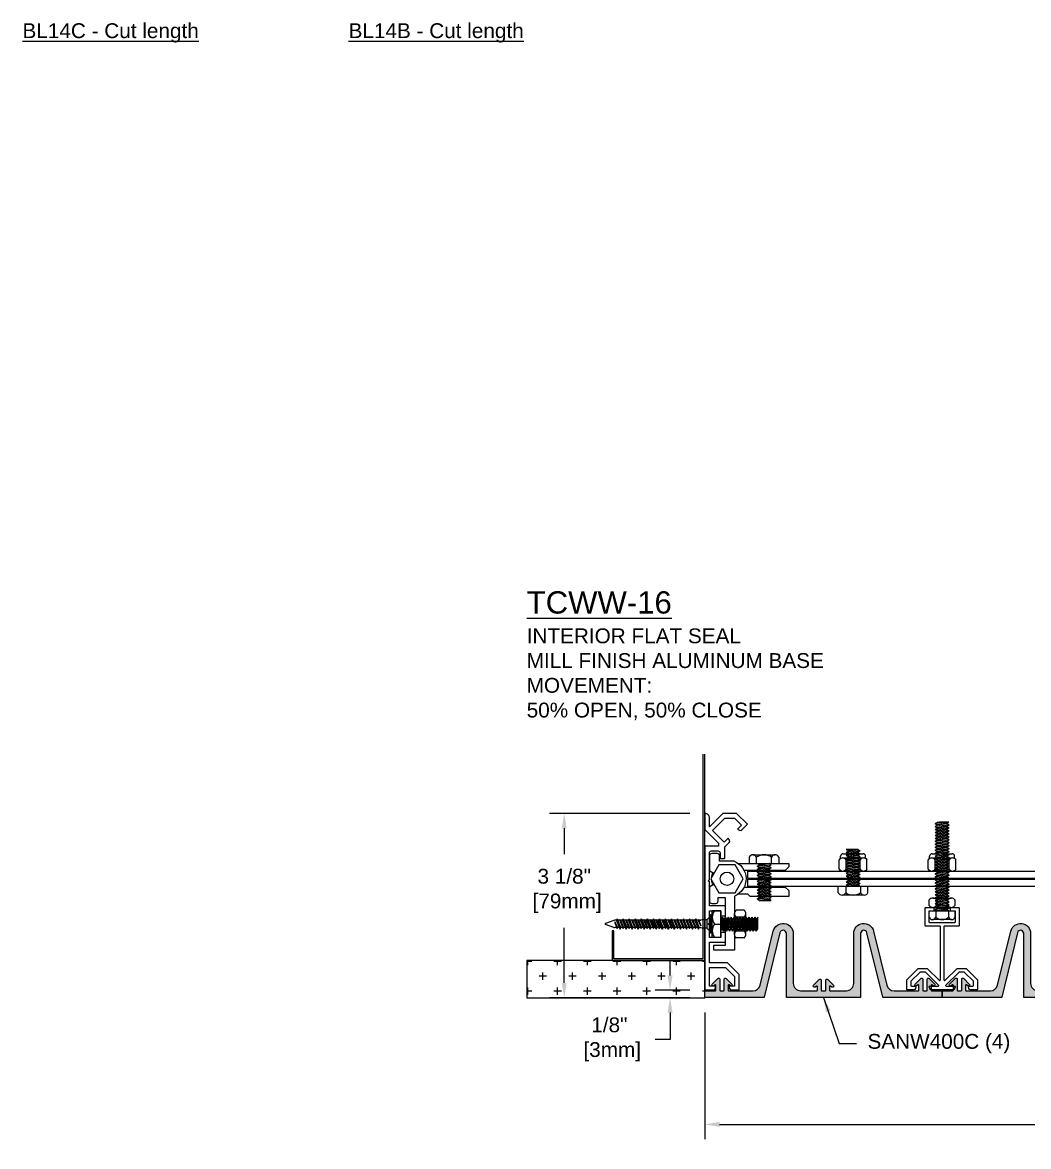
# Model space of a CAD drawing. Header units: inches. Extents: x 1.1 to 34.6, y -16.7 to 21.6.
# Drawn here: x 1.84 to 18.79, y -16.67 to 2.27 of the extents above; entities that cross this region are included whole.
import ezdxf

# ---------------------------------------------------------------- set-up
doc = ezdxf.new("R2010")
doc.units = ezdxf.units.IN
doc.header["$MEASUREMENT"] = 0
for name, color, linetype in [('Anchors', 4, 'Continuous'), ('Conditions', 1, 'Continuous'), ('Dimensions', 3, 'Continuous'), ('Fillers', 2, 'Continuous'), ('Metals', 7, 'Continuous'), ('Text', 2, 'Continuous')]:
    doc.layers.add(name, color=color, linetype=linetype)
doc.styles.add('Arial', font='arial.ttf')
doc.dimstyles.new('Arial', dxfattribs={"dimtxt": 0.25, "dimasz": 0.25, "dimexe": 0.25, "dimexo": 0.25, "dimgap": 0.25, "dimtad": 0, "dimtih": 1, "dimtoh": 1, "dimdec": 4, "dimzin": 0, "dimdsep": 46, "dimlunit": 4, "dimtxsty": 'Arial', "dimcen": 0.25, "dimadec": 0, "dimazin": 0, "dimtfac": 1, "dimtdec": 4, "dimtofl": 0, "dimtmove": 0, "dimatfit": 3, "dimfxl": 0, "dimfrac": 2, "dimtolj": 1, "dimtzin": 0, "dimarcsym": 0})

# ---------------------------------------------------------------- blocks, each defined once
blk = doc.blocks.new('*D0')
at = {"layer": 'Defpoints', "color": 0}
for p in [(13.334, -14.16), (29.334, -14.16), (29.334, -16.294)]:
    blk.add_point(p, dxfattribs=at)
at = {"layer": 'Dimensions', "color": 0, "lineweight": -2}
for p, q in [((13.334, -14.41), (13.334, -16.544)), ((29.334, -14.41), (29.334, -16.544)), ((13.584, -16.294), (20.331, -16.294)), ((29.084, -16.294), (22.337, -16.294))]:
    blk.add_line(p, q, dxfattribs=at)
at = {"layer": 'Dimensions', "color": 0}
for points in [[(13.584, -16.252), (13.584, -16.336), (13.334, -16.294)], [(29.084, -16.252), (29.084, -16.336), (29.334, -16.294)]]:
    blk.add_solid(points, dxfattribs=at)
at = {"layer": 'Dimensions', "color": 0, "insert": (21.334, -16.294), "char_height": 0.25, "attachment_point": 5, "style": 'Arial'}
blk.add_mtext('\\A1;1\'-4"\\P [406mm]', dxfattribs=at)
blk = doc.blocks.new('*D1')
at = {"layer": 'Defpoints', "color": 0}
for p in [(12.749, -14.035), (13.334, -14.035), (13.334, -14.16)]:
    blk.add_point(p, dxfattribs=at)
at = {"layer": 'Dimensions', "color": 0, "lineweight": -2}
for p, q in [((12.749, -13.785), (12.749, -13.535)), ((13.084, -14.035), (12.499, -14.035)), ((13.084, -14.16), (12.499, -14.16)), ((12.749, -14.41), (12.749, -14.863)), ((12.749, -14.863), (12.499, -14.863))]:
    blk.add_line(p, q, dxfattribs=at)
at = {"layer": 'Dimensions', "color": 0}
for points in [[(12.707, -13.785), (12.791, -13.785), (12.749, -14.035)], [(12.707, -14.41), (12.791, -14.41), (12.749, -14.16)]]:
    blk.add_solid(points, dxfattribs=at)
at = {"layer": 'Dimensions', "color": 0, "insert": (11.727, -14.863), "char_height": 0.25, "attachment_point": 5, "style": 'Arial'}
blk.add_mtext('\\A1;1/8"\\P [3mm]', dxfattribs=at)
blk = doc.blocks.new('*D2')
at = {"layer": 'Defpoints', "color": 0}
for p in [(10.967, -11.057), (13.335, -11.057), (13.334, -14.16)]:
    blk.add_point(p, dxfattribs=at)
at = {"layer": 'Dimensions', "color": 0, "lineweight": -2}
for p, q in [((13.085, -11.057), (10.717, -11.057)), ((10.967, -11.307), (10.967, -11.74)), ((10.967, -13.91), (10.967, -12.981)), ((13.084, -14.16), (10.717, -14.16))]:
    blk.add_line(p, q, dxfattribs=at)
at = {"layer": 'Dimensions', "color": 0}
for points in [[(10.925, -11.307), (11.008, -11.307), (10.967, -11.057)], [(10.925, -13.91), (11.008, -13.91), (10.967, -14.16)]]:
    blk.add_solid(points, dxfattribs=at)
at = {"layer": 'Dimensions', "color": 0, "insert": (10.967, -12.36), "char_height": 0.25, "attachment_point": 5, "style": 'Arial'}
blk.add_mtext('\\A1;3 1/8"\\P [79mm]', dxfattribs=at)
blk = doc.blocks.new('SANW400C')
blk.add_hatch(color=256).paths.add_polyline_path([(-0.375, 0.282, 0.414214), (-0.385, 0.292), (-1.615, 0.292, 0.414214), (-1.625, 0.282), (-1.625, -0.788, -0.887018), (-1.733, -0.801), (-1.998, 0.285, 0.345765), (-2.008, 0.292), (-2.99, 0.292, 0.414214), (-3, 0.282), (-3, 0.187, 0.414214), (-2.99, 0.177), (-2.822, 0.177, -0.414214), (-2.812, 0.167), (-2.812, 0.086, -0.611952), (-2.828, 0.077), (-2.85, 0.094, 0.923247), (-2.876, 0.063), (-2.781, -0.032, 0.668179), (-2.747, -0.018), (-2.747, 0.167, -0.414214), (-2.737, 0.177), (-2.682, 0.177, -0.414214), (-2.672, 0.167), (-2.672, -0.018, 0.668179), (-2.638, -0.032), (-2.543, 0.063, 0.923247), (-2.569, 0.094), (-2.591, 0.077, -0.611952), (-2.607, 0.086), (-2.607, 0.167, -0.414214), (-2.597, 0.177), (-2.189, 0.177, -0.345765), (-2.067, 0.082), (-1.845, -0.828, 0.887018), (-1.51, -0.788), (-1.51, 0.052, -0.414214), (-1.385, 0.177), (-1.113, 0.177, -0.414214), (-1.103, 0.167), (-1.103, 0.106, -0.611952), (-1.118, 0.097), (-1.141, 0.114, 0.923247), (-1.167, 0.083), (-1.072, -0.012, 0.668179), (-1.038, 0.002), (-1.038, 0.167, -0.414214), (-1.028, 0.177), (-0.972, 0.177, -0.414214), (-0.963, 0.167), (-0.963, 0.002, 0.668179), (-0.928, -0.012), (-0.833, 0.083, 0.923247), (-0.859, 0.114), (-0.882, 0.097, -0.611952), (-0.897, 0.106), (-0.897, 0.167, -0.414214), (-0.887, 0.177), (-0.615, 0.177, -0.414214), (-0.49, 0.052), (-0.49, -0.788, 0.887018), (-0.155, -0.828), (0.067, 0.082, -0.345765), (0.189, 0.177), (0.597, 0.177, -0.414214), (0.607, 0.167), (0.607, 0.086, -0.611952), (0.591, 0.077), (0.569, 0.094, 0.923247), (0.543, 0.063), (0.638, -0.032, 0.668179), (0.672, -0.018), (0.672, 0.167, -0.414214), (0.682, 0.177), (0.737, 0.177, -0.414214), (0.747, 0.167), (0.747, -0.018, 0.668179), (0.781, -0.032), (0.876, 0.063, 0.923247), (0.85, 0.094), (0.828, 0.077, -0.611952), (0.812, 0.086), (0.812, 0.167, -0.414214), (0.822, 0.177), (0.99, 0.177, 0.414214), (1, 0.187), (1, 0.282, 0.414214), (0.99, 0.292), (0.008, 0.292, 0.345765), (-0.002, 0.285), (-0.267, -0.801, -0.887018), (-0.375, -0.788)])
at = {"linetype": 'Continuous', "flags": 128}
blk.add_lwpolyline([(-2.672, -0.018, 0.668179), (-2.638, -0.032), (-2.543, 0.063, 0.923247), (-2.569, 0.094), (-2.591, 0.077, -0.611952), (-2.607, 0.086), (-2.607, 0.167, -0.414214), (-2.597, 0.177), (-2.189, 0.177, -0.345765), (-2.067, 0.082), (-1.845, -0.828, 0.887018), (-1.51, -0.788), (-1.51, 0.052, -0.414214), (-1.385, 0.177), (-1.113, 0.177, -0.414214), (-1.103, 0.167), (-1.103, 0.106, -0.611952), (-1.118, 0.097), (-1.141, 0.114, 0.923247), (-1.167, 0.083), (-1.072, -0.012, 0.668179), (-1.038, 0.002), (-1.038, 0.167, -0.414214), (-1.028, 0.177), (-0.972, 0.177, -0.414214), (-0.963, 0.167), (-0.963, 0.002, 0.668179), (-0.928, -0.012), (-0.833, 0.083, 0.923247), (-0.859, 0.114), (-0.882, 0.097, -0.611952), (-0.897, 0.106), (-0.897, 0.167, -0.414214), (-0.887, 0.177), (-0.615, 0.177, -0.414214), (-0.49, 0.052), (-0.49, -0.788, 0.887018), (-0.155, -0.828), (0.067, 0.082, -0.345765), (0.189, 0.177), (0.597, 0.177, -0.414214), (0.607, 0.167), (0.607, 0.086, -0.611952), (0.591, 0.077), (0.569, 0.094, 0.923247), (0.543, 0.063), (0.638, -0.032, 0.668179), (0.672, -0.018), (0.672, 0.167, -0.414214), (0.682, 0.177), (0.737, 0.177, -0.414214), (0.747, 0.167), (0.747, -0.018, 0.668179), (0.781, -0.032), (0.876, 0.063, 0.923247), (0.85, 0.094), (0.828, 0.077, -0.611952), (0.812, 0.086), (0.812, 0.167, -0.414214), (0.822, 0.177), (0.99, 0.177, 0.414214), (1, 0.187), (1, 0.282, 0.414214), (0.99, 0.292), (0.008, 0.292, 0.345765), (-0.002, 0.285), (-0.267, -0.801, -0.887018), (-0.375, -0.788), (-0.375, 0.282, 0.414214), (-0.385, 0.292), (-1.615, 0.292, 0.414214), (-1.625, 0.282), (-1.625, -0.788, -0.887018), (-1.733, -0.801), (-1.998, 0.285, 0.345765), (-2.008, 0.292), (-2.99, 0.292, 0.414214), (-3, 0.282), (-3, 0.187, 0.414214), (-2.99, 0.177), (-2.822, 0.177, -0.414214), (-2.812, 0.167), (-2.812, 0.086, -0.611952), (-2.828, 0.077), (-2.85, 0.094, 0.923247), (-2.876, 0.063), (-2.781, -0.032, 0.668179), (-2.747, -0.018), (-2.747, 0.167, -0.414214), (-2.737, 0.177), (-2.682, 0.177, -0.414214), (-2.672, 0.167)], format="xyb", close=True, dxfattribs=at)
blk = doc.blocks.new('ral8')
blk.add_lwpolyline([(0.635, 1.075, 0.414214), (0.625, 1.065), (0.625, 0.169, 0.664105), (0.642, 0.162), (0.846, 0.361, -0.195981), (0.853, 0.364), (0.993, 0.364, -0.198237), (1, 0.361), (1.187, 0.175, -0.199587), (1.19, 0.168), (1.19, 0.01, -0.414214), (1.18, 0), (1.074, 0, -0.339454), (1.045, 0.023), (1.036, 0.053, -0.493145), (1.046, 0.066), (1.114, 0.066, 0.414214), (1.124, 0.076), (1.124, 0.14, 0.199587), (1.121, 0.147), (0.973, 0.295, 0.198237), (0.966, 0.298), (0.88, 0.298, 0.195981), (0.873, 0.295), (0.656, 0.083, 0.672268), (0.663, 0.066), (0.802, 0.066, -0.493145), (0.812, 0.053), (0.803, 0.023, -0.339454), (0.774, 0), (0.416, 0, -0.339454), (0.387, 0.023), (0.378, 0.053, -0.493145), (0.388, 0.066), (0.527, 0.066, 0.672268), (0.534, 0.083), (0.317, 0.295, 0.195981), (0.31, 0.298), (0.224, 0.298, 0.198237), (0.217, 0.295), (0.069, 0.147, 0.199587), (0.066, 0.14), (0.066, 0.076, 0.414214), (0.076, 0.066), (0.144, 0.066, -0.493145), (0.154, 0.053), (0.145, 0.023, -0.339454), (0.116, 0), (0.01, 0, -0.414214), (0, 0.01), (0, 0.168, -0.199587), (0.003, 0.175), (0.19, 0.361, -0.198237), (0.197, 0.364), (0.337, 0.364, -0.195981), (0.344, 0.361), (0.548, 0.162, 0.664105), (0.565, 0.169), (0.565, 1.065, 0.414214), (0.555, 1.075), (0.318, 1.075, -0.414214), (0.308, 1.085), (0.308, 1.379, -0.414214), (0.318, 1.389), (0.445, 1.389, -0.414214), (0.455, 1.379), (0.455, 1.339, -0.414214), (0.445, 1.329), (0.38, 1.329, 0.414214), (0.37, 1.319), (0.37, 1.149, 0.414214), (0.38, 1.139), (0.81, 1.139, 0.414214), (0.82, 1.149), (0.82, 1.319, 0.414214), (0.81, 1.329), (0.745, 1.329, -0.414214), (0.735, 1.339), (0.735, 1.379, -0.414214), (0.745, 1.389), (0.872, 1.389, -0.414214), (0.882, 1.379), (0.882, 1.085, -0.414214), (0.872, 1.075)], format="xyb", close=True)
blk = doc.blocks.new('H14112')
for p, q in [((-0.217, 0.104), (-0.217, 0)), ((-0.155, 0.144), (0.155, 0.144)), ((-0.119, 0), (-0.085, -0.02)), ((-0.109, 0), (-0.109, 0.104)), ((-0.085, -0.02), (0.048, 0)), ((0.094, 0), (0.085, -0.005)), ((0.109, 0), (0.109, 0.104)), ((0.217, 0.104), (0.217, 0)), ((-0.217, 0), (0.217, 0)), ((-0.119, -0.05), (0.119, -0.025)), ((-0.119, -0.05), (-0.085, -0.03)), ((-0.119, -0.05), (-0.085, -0.07)), ((-0.119, -0.1), (0.119, -0.075)), ((-0.119, -0.1), (-0.085, -0.08)), ((-0.119, -0.1), (-0.085, -0.12)), ((-0.119, -0.15), (0.119, -0.125)), ((-0.119, -0.15), (-0.085, -0.13)), ((-0.119, -0.15), (-0.085, -0.17)), ((-0.119, -0.2), (0.119, -0.175)), ((-0.119, -0.2), (-0.085, -0.18)), ((-0.085, -0.03), (0.085, -0.005)), ((-0.085, -0.02), (-0.085, -0.03)), ((-0.085, -0.07), (0.085, -0.045)), ((-0.085, -0.08), (0.085, -0.055)), ((-0.085, -0.07), (-0.085, -0.08)), ((-0.085, -0.12), (0.085, -0.095)), ((-0.085, -0.13), (0.085, -0.105)), ((-0.085, -0.12), (-0.085, -0.13)), ((-0.085, -0.17), (0.085, -0.145)), ((-0.085, -0.18), (0.085, -0.155)), ((-0.085, -0.17), (-0.085, -0.18)), ((0.119, -0.025), (0.085, -0.005)), ((0.119, -0.025), (0.085, -0.045)), ((0.085, -0.045), (0.085, -0.055)), ((0.119, -0.075), (0.085, -0.055)), ((0.119, -0.075), (0.085, -0.095)), ((0.085, -0.095), (0.085, -0.105)), ((0.119, -0.125), (0.085, -0.105)), ((0.119, -0.125), (0.085, -0.145)), ((0.085, -0.145), (0.085, -0.155)), ((0.119, -0.175), (0.085, -0.155)), ((0.119, -0.175), (0.085, -0.195)), ((-0.119, -0.2), (-0.085, -0.22)), ((-0.119, -0.25), (0.119, -0.225)), ((-0.119, -0.25), (-0.085, -0.23)), ((-0.119, -0.25), (-0.085, -0.27)), ((-0.119, -0.3), (0.119, -0.275)), ((-0.119, -0.3), (-0.085, -0.28)), ((-0.119, -0.3), (-0.085, -0.32)), ((-0.119, -0.35), (0.119, -0.325)), ((-0.119, -0.35), (-0.085, -0.33)), ((-0.119, -0.35), (-0.085, -0.37)), ((-0.119, -0.4), (0.119, -0.375)), ((-0.085, -0.22), (0.085, -0.195)), ((-0.085, -0.23), (0.085, -0.205)), ((-0.085, -0.22), (-0.085, -0.23)), ((-0.085, -0.27), (0.085, -0.245)), ((-0.085, -0.28), (0.085, -0.255)), ((-0.085, -0.27), (-0.085, -0.28)), ((-0.085, -0.32), (0.085, -0.295)), ((-0.085, -0.33), (0.085, -0.305)), ((-0.085, -0.32), (-0.085, -0.33)), ((-0.085, -0.37), (0.085, -0.345)), ((-0.085, -0.38), (0.085, -0.355)), ((-0.085, -0.37), (-0.085, -0.38)), ((0.085, -0.195), (0.085, -0.205)), ((0.119, -0.225), (0.085, -0.205)), ((0.119, -0.225), (0.085, -0.245)), ((0.085, -0.245), (0.085, -0.255)), ((0.119, -0.275), (0.085, -0.255)), ((0.119, -0.275), (0.085, -0.295)), ((0.085, -0.295), (0.085, -0.305)), ((0.119, -0.325), (0.085, -0.305)), ((0.119, -0.325), (0.085, -0.345)), ((0.085, -0.345), (0.085, -0.355)), ((0.119, -0.375), (0.085, -0.355)), ((0.119, -0.375), (0.085, -0.395)), ((-0.119, -0.4), (-0.085, -0.38)), ((-0.119, -0.4), (-0.085, -0.42)), ((-0.119, -0.45), (0.119, -0.425)), ((-0.119, -0.45), (-0.085, -0.43)), ((-0.119, -0.45), (-0.085, -0.47)), ((-0.119, -0.5), (0.119, -0.475)), ((-0.119, -0.5), (-0.085, -0.48)), ((-0.119, -0.5), (-0.085, -0.52)), ((-0.119, -0.55), (0.119, -0.525)), ((-0.119, -0.55), (-0.085, -0.53)), ((-0.119, -0.55), (-0.085, -0.57)), ((-0.085, -0.42), (0.085, -0.395)), ((-0.085, -0.43), (0.085, -0.405)), ((-0.085, -0.42), (-0.085, -0.43)), ((-0.085, -0.47), (0.085, -0.445)), ((-0.085, -0.48), (0.085, -0.455)), ((-0.085, -0.47), (-0.085, -0.48)), ((-0.085, -0.52), (0.085, -0.495)), ((-0.085, -0.53), (0.085, -0.505)), ((-0.085, -0.52), (-0.085, -0.53)), ((-0.085, -0.57), (0.085, -0.545)), ((-0.085, -0.58), (0.085, -0.555)), ((0.085, -0.395), (0.085, -0.405)), ((0.119, -0.425), (0.085, -0.405)), ((0.119, -0.425), (0.085, -0.445)), ((0.085, -0.445), (0.085, -0.455)), ((0.119, -0.475), (0.085, -0.455)), ((0.119, -0.475), (0.085, -0.495)), ((0.085, -0.495), (0.085, -0.505)), ((0.119, -0.525), (0.085, -0.505)), ((0.119, -0.525), (0.085, -0.545)), ((0.085, -0.545), (0.085, -0.555)), ((0.119, -0.575), (0.085, -0.555)), ((-0.119, -0.6), (0.119, -0.575)), ((-0.119, -0.6), (-0.085, -0.58)), ((-0.119, -0.6), (-0.085, -0.62)), ((-0.119, -0.65), (0.119, -0.625)), ((-0.119, -0.65), (-0.085, -0.63)), ((-0.119, -0.65), (-0.085, -0.67)), ((-0.119, -0.7), (0.119, -0.675)), ((-0.119, -0.7), (-0.085, -0.68)), ((-0.119, -0.7), (-0.085, -0.72)), ((-0.119, -0.75), (0.119, -0.725)), ((-0.119, -0.75), (-0.085, -0.73)), ((-0.119, -0.75), (-0.085, -0.77)), ((-0.085, -0.57), (-0.085, -0.58)), ((-0.085, -0.62), (0.085, -0.595)), ((-0.085, -0.63), (0.085, -0.605)), ((-0.085, -0.62), (-0.085, -0.63)), ((-0.085, -0.67), (0.085, -0.645)), ((-0.085, -0.68), (0.085, -0.655)), ((-0.085, -0.67), (-0.085, -0.68)), ((-0.085, -0.72), (0.085, -0.695)), ((-0.085, -0.73), (0.085, -0.705)), ((-0.085, -0.72), (-0.085, -0.73)), ((-0.085, -0.77), (0.085, -0.745)), ((-0.085, -0.78), (0.085, -0.755)), ((0.119, -0.575), (0.085, -0.595)), ((0.085, -0.595), (0.085, -0.605)), ((0.119, -0.625), (0.085, -0.605)), ((0.119, -0.625), (0.085, -0.645)), ((0.085, -0.645), (0.085, -0.655)), ((0.119, -0.675), (0.085, -0.655)), ((0.119, -0.675), (0.085, -0.695)), ((0.085, -0.695), (0.085, -0.705)), ((0.119, -0.725), (0.085, -0.705)), ((0.119, -0.725), (0.085, -0.745)), ((0.085, -0.745), (0.085, -0.755)), ((0.119, -0.775), (0.085, -0.755)), ((-0.119, -0.8), (0.119, -0.775)), ((-0.119, -0.8), (-0.085, -0.78)), ((-0.119, -0.8), (-0.085, -0.82)), ((-0.119, -0.85), (0.119, -0.825)), ((-0.119, -0.85), (-0.085, -0.83)), ((-0.119, -0.85), (-0.085, -0.87)), ((-0.119, -0.9), (0.119, -0.875)), ((-0.119, -0.9), (-0.085, -0.88)), ((-0.119, -0.9), (-0.085, -0.92)), ((-0.119, -0.95), (0.119, -0.925)), ((-0.119, -0.95), (-0.085, -0.93)), ((-0.085, -0.77), (-0.085, -0.78)), ((-0.085, -0.82), (0.085, -0.795)), ((-0.085, -0.83), (0.085, -0.805)), ((-0.085, -0.82), (-0.085, -0.83)), ((-0.085, -0.87), (0.085, -0.845)), ((-0.085, -0.88), (0.085, -0.855)), ((-0.085, -0.87), (-0.085, -0.88)), ((-0.085, -0.92), (0.085, -0.895)), ((-0.085, -0.93), (0.085, -0.905)), ((-0.085, -0.92), (-0.085, -0.93)), ((-0.085, -0.97), (0.085, -0.945)), ((0.119, -0.775), (0.085, -0.795)), ((0.085, -0.795), (0.085, -0.805)), ((0.119, -0.825), (0.085, -0.805)), ((0.119, -0.825), (0.085, -0.845)), ((0.085, -0.845), (0.085, -0.855)), ((0.119, -0.875), (0.085, -0.855)), ((0.119, -0.875), (0.085, -0.895)), ((0.085, -0.895), (0.085, -0.905)), ((0.119, -0.925), (0.085, -0.905)), ((0.119, -0.925), (0.085, -0.945)), ((0.085, -0.945), (0.085, -0.955)), ((-0.119, -0.95), (-0.085, -0.97)), ((-0.119, -1), (0.119, -0.975)), ((-0.119, -1), (-0.085, -0.98)), ((-0.119, -1), (-0.085, -1.02)), ((-0.119, -1.05), (0.119, -1.025)), ((-0.119, -1.05), (-0.085, -1.03)), ((-0.119, -1.05), (-0.085, -1.07)), ((-0.119, -1.1), (0.119, -1.075)), ((-0.119, -1.1), (-0.085, -1.08)), ((-0.119, -1.1), (-0.085, -1.12)), ((-0.119, -1.15), (0.119, -1.125)), ((-0.119, -1.15), (-0.085, -1.13)), ((-0.085, -0.98), (0.085, -0.955)), ((-0.085, -0.97), (-0.085, -0.98)), ((-0.085, -1.02), (0.085, -0.995)), ((-0.085, -1.03), (0.085, -1.005)), ((-0.085, -1.02), (-0.085, -1.03)), ((-0.085, -1.07), (0.085, -1.045)), ((-0.085, -1.08), (0.085, -1.055)), ((-0.085, -1.07), (-0.085, -1.08)), ((-0.085, -1.12), (0.085, -1.095)), ((-0.085, -1.13), (0.085, -1.105)), ((-0.085, -1.12), (-0.085, -1.13)), ((0.119, -0.975), (0.085, -0.955)), ((0.119, -0.975), (0.085, -0.995)), ((0.085, -0.995), (0.085, -1.005)), ((0.119, -1.025), (0.085, -1.005)), ((0.119, -1.025), (0.085, -1.045)), ((0.085, -1.045), (0.085, -1.055)), ((0.119, -1.075), (0.085, -1.055)), ((0.119, -1.075), (0.085, -1.095)), ((0.085, -1.095), (0.085, -1.105)), ((0.119, -1.125), (0.085, -1.105)), ((0.119, -1.125), (0.085, -1.145)), ((-0.119, -1.15), (-0.085, -1.17)), ((-0.119, -1.2), (0.119, -1.175)), ((-0.119, -1.2), (-0.085, -1.18)), ((-0.119, -1.2), (-0.085, -1.22)), ((-0.119, -1.25), (0.119, -1.225)), ((-0.119, -1.25), (-0.085, -1.23)), ((-0.119, -1.25), (-0.085, -1.27)), ((-0.119, -1.3), (0.119, -1.275)), ((-0.119, -1.3), (-0.085, -1.28)), ((-0.119, -1.3), (-0.085, -1.32)), ((-0.119, -1.35), (0.119, -1.325)), ((-0.085, -1.17), (0.085, -1.145)), ((-0.085, -1.18), (0.085, -1.155)), ((-0.085, -1.17), (-0.085, -1.18)), ((-0.085, -1.22), (0.085, -1.195)), ((-0.085, -1.23), (0.085, -1.205)), ((-0.085, -1.22), (-0.085, -1.23)), ((-0.085, -1.27), (0.085, -1.245)), ((-0.085, -1.28), (0.085, -1.255)), ((-0.085, -1.27), (-0.085, -1.28)), ((-0.085, -1.32), (0.085, -1.295)), ((-0.085, -1.33), (0.085, -1.305)), ((-0.085, -1.32), (-0.085, -1.33)), ((0.085, -1.145), (0.085, -1.155)), ((0.119, -1.175), (0.085, -1.155)), ((0.119, -1.175), (0.085, -1.195)), ((0.085, -1.195), (0.085, -1.205)), ((0.119, -1.225), (0.085, -1.205)), ((0.119, -1.225), (0.085, -1.245)), ((0.085, -1.245), (0.085, -1.255)), ((0.119, -1.275), (0.085, -1.255)), ((0.119, -1.275), (0.085, -1.295)), ((0.085, -1.295), (0.085, -1.305)), ((0.119, -1.325), (0.085, -1.305)), ((0.119, -1.325), (0.085, -1.345)), ((-0.119, -1.35), (-0.085, -1.33)), ((-0.119, -1.35), (-0.085, -1.37)), ((-0.119, -1.4), (0.119, -1.375)), ((-0.119, -1.4), (-0.085, -1.38)), ((-0.119, -1.4), (-0.085, -1.42)), ((-0.119, -1.45), (0.119, -1.425)), ((-0.119, -1.45), (-0.085, -1.43)), ((-0.119, -1.45), (-0.085, -1.47)), ((-0.11, -1.5), (0.119, -1.475)), ((-0.11, -1.5), (-0.085, -1.48)), ((-0.11, -1.5), (0.048, -1.5)), ((-0.085, -1.37), (0.085, -1.345)), ((-0.085, -1.38), (0.085, -1.355)), ((-0.085, -1.37), (-0.085, -1.38)), ((-0.085, -1.42), (0.085, -1.395)), ((-0.085, -1.43), (0.085, -1.405)), ((-0.085, -1.42), (-0.085, -1.43)), ((-0.085, -1.47), (0.085, -1.445)), ((-0.085, -1.48), (0.085, -1.455)), ((-0.085, -1.47), (-0.085, -1.48)), ((0.048, -1.5), (0.085, -1.495)), ((0.085, -1.345), (0.085, -1.355)), ((0.119, -1.375), (0.085, -1.355)), ((0.119, -1.375), (0.085, -1.395)), ((0.085, -1.395), (0.085, -1.405)), ((0.119, -1.425), (0.085, -1.405)), ((0.119, -1.425), (0.085, -1.445)), ((0.085, -1.445), (0.085, -1.455)), ((0.119, -1.475), (0.085, -1.455)), ((0.119, -1.475), (0.085, -1.495))]:
    blk.add_line(p, q)
for centre, radius, start, end in [((-0.163, 0.087), 0.057, 17.3212, 162.6788), ((0, -0.024), 0.168, 49.6113, 130.3887), ((0.163, 0.087), 0.057, 17.3212, 162.6788)]:
    blk.add_arc(centre, radius, start, end)
blk = doc.blocks.new('HLN14S')
for p, q in [((-0.234, 0.03), (-0.234, 0.192)), ((-0.21, 0.213), (-0.21, 0.25)), ((-0.176, 0.222), (0.176, 0.222)), ((-0.168, 0.292), (0.168, 0.292)), ((-0.117, 0.03), (-0.117, 0.192)), ((0.117, 0.03), (0.117, 0.192)), ((0.21, 0.213), (0.21, 0.25)), ((0.234, 0.03), (0.234, 0.192)), ((-0.176, 0), (0.176, 0))]:
    blk.add_line(p, q)
for centre, radius, start, end in [((-0.176, 0.149), 0.0723, 35.7751, 144.2249), ((-0.168, 0.25), 0.0418, 90, 180), ((0, -0.022), 0.244, 61.2813, 118.7187), ((0.176, 0.149), 0.0723, 35.7751, 144.2249), ((0.168, 0.25), 0.0418, 0, 90), ((-0.176, 0.072), 0.0723, 215.7751, 324.2249), ((0, 0.244), 0.244, 241.2813, 298.7187), ((0.176, 0.072), 0.0723, 215.7751, 324.2249)]:
    blk.add_arc(centre, radius, start, end)
blk = doc.blocks.new('HJN14')
for p, q in [((-0.155, 0), (0.155, 0)), ((-0.218, -0.124), (-0.218, -0.032)), ((-0.155, -0.156), (0.155, -0.156)), ((-0.093, -0.124), (-0.093, -0.032)), ((0.093, -0.124), (0.093, -0.032)), ((0.218, -0.124), (0.218, -0.032))]:
    blk.add_line(p, q)
for centre, radius, start, end in [((-0.155, -0.077), 0.077, 35.7751, 144.2249), ((0, -0.15), 0.15, 51.8343, 128.1657), ((0.155, -0.077), 0.077, 35.7751, 144.2249), ((-0.155, -0.079), 0.077, 215.7751, 324.2249), ((0, -0.007), 0.15, 231.8343, 308.1657), ((0.155, -0.079), 0.077, 215.7751, 324.2249)]:
    blk.add_arc(centre, radius, start, end)
blk = doc.blocks.new('H1458S')
for p, q in [((-0.25, 0.104), (-0.25, 0)), ((-0.25, 0), (0.25, 0)), ((-0.188, 0.144), (0.187, 0.144)), ((-0.125, 0), (-0.125, 0.104)), ((-0.119, 0), (-0.085, -0.02)), ((-0.085, -0.02), (0.048, 0)), ((0.125, 0), (0.125, 0.104)), ((0.25, 0.104), (0.25, 0)), ((-0.119, -0.05), (0.119, -0.025)), ((-0.119, -0.05), (-0.085, -0.03)), ((-0.119, -0.05), (-0.085, -0.07)), ((-0.119, -0.1), (0.119, -0.075)), ((-0.119, -0.1), (-0.085, -0.08)), ((-0.119, -0.1), (-0.085, -0.12)), ((-0.119, -0.15), (0.119, -0.125)), ((-0.119, -0.15), (-0.085, -0.13)), ((-0.119, -0.15), (-0.085, -0.17)), ((-0.119, -0.2), (0.119, -0.175)), ((-0.119, -0.2), (-0.085, -0.18)), ((-0.085, -0.03), (0.085, -0.005)), ((-0.085, -0.02), (-0.085, -0.03)), ((-0.085, -0.07), (0.085, -0.045)), ((-0.085, -0.08), (0.085, -0.055)), ((-0.085, -0.07), (-0.085, -0.08)), ((-0.085, -0.12), (0.085, -0.095)), ((-0.085, -0.13), (0.085, -0.105)), ((-0.085, -0.12), (-0.085, -0.13)), ((-0.085, -0.17), (0.085, -0.145)), ((-0.085, -0.18), (0.085, -0.155)), ((-0.085, -0.17), (-0.085, -0.18)), ((0.094, 0), (0.085, -0.005)), ((0.119, -0.025), (0.085, -0.005)), ((0.119, -0.025), (0.085, -0.045)), ((0.085, -0.045), (0.085, -0.055)), ((0.119, -0.075), (0.085, -0.055)), ((0.119, -0.075), (0.085, -0.095)), ((0.085, -0.095), (0.085, -0.105)), ((0.119, -0.125), (0.085, -0.105)), ((0.119, -0.125), (0.085, -0.145)), ((0.085, -0.145), (0.085, -0.155)), ((0.119, -0.175), (0.085, -0.155)), ((0.119, -0.175), (0.085, -0.195)), ((-0.119, -0.2), (-0.085, -0.22)), ((-0.119, -0.25), (0.119, -0.225)), ((-0.119, -0.25), (-0.085, -0.23)), ((-0.119, -0.25), (-0.085, -0.27)), ((-0.119, -0.3), (0.119, -0.275)), ((-0.119, -0.3), (-0.085, -0.28)), ((-0.119, -0.3), (-0.085, -0.32)), ((-0.119, -0.35), (0.119, -0.325)), ((-0.119, -0.35), (-0.085, -0.33)), ((-0.119, -0.35), (-0.085, -0.37)), ((-0.119, -0.4), (0.119, -0.375)), ((-0.085, -0.22), (0.085, -0.195)), ((-0.085, -0.23), (0.085, -0.205)), ((-0.085, -0.22), (-0.085, -0.23)), ((-0.085, -0.27), (0.085, -0.245)), ((-0.085, -0.28), (0.085, -0.255)), ((-0.085, -0.27), (-0.085, -0.28)), ((-0.085, -0.32), (0.085, -0.295)), ((-0.085, -0.33), (0.085, -0.305)), ((-0.085, -0.32), (-0.085, -0.33)), ((-0.085, -0.37), (0.085, -0.345)), ((-0.085, -0.38), (0.085, -0.355)), ((-0.085, -0.37), (-0.085, -0.38)), ((0.085, -0.195), (0.085, -0.205)), ((0.119, -0.225), (0.085, -0.205)), ((0.119, -0.225), (0.085, -0.245)), ((0.085, -0.245), (0.085, -0.255)), ((0.119, -0.275), (0.085, -0.255)), ((0.119, -0.275), (0.085, -0.295)), ((0.085, -0.295), (0.085, -0.305)), ((0.119, -0.325), (0.085, -0.305)), ((0.119, -0.325), (0.085, -0.345)), ((0.085, -0.345), (0.085, -0.355)), ((0.119, -0.375), (0.085, -0.355)), ((0.119, -0.375), (0.085, -0.395)), ((-0.119, -0.4), (-0.085, -0.38)), ((-0.119, -0.4), (-0.085, -0.42)), ((-0.119, -0.45), (0.119, -0.425)), ((-0.119, -0.45), (-0.085, -0.43)), ((-0.119, -0.45), (-0.085, -0.47)), ((-0.119, -0.5), (0.119, -0.475)), ((-0.119, -0.5), (-0.085, -0.48)), ((-0.119, -0.5), (-0.085, -0.52)), ((-0.119, -0.55), (0.119, -0.525)), ((-0.119, -0.55), (-0.085, -0.53)), ((-0.119, -0.55), (-0.085, -0.57)), ((-0.085, -0.42), (0.085, -0.395)), ((-0.085, -0.43), (0.085, -0.405)), ((-0.085, -0.42), (-0.085, -0.43)), ((-0.085, -0.47), (0.085, -0.445)), ((-0.085, -0.48), (0.085, -0.455)), ((-0.085, -0.47), (-0.085, -0.48)), ((-0.085, -0.52), (0.085, -0.495)), ((-0.085, -0.53), (0.085, -0.505)), ((-0.085, -0.52), (-0.085, -0.53)), ((-0.085, -0.57), (0.085, -0.545)), ((-0.085, -0.58), (0.085, -0.555)), ((0.085, -0.395), (0.085, -0.405)), ((0.119, -0.425), (0.085, -0.405)), ((0.119, -0.425), (0.085, -0.445)), ((0.085, -0.445), (0.085, -0.455)), ((0.119, -0.475), (0.085, -0.455)), ((0.119, -0.475), (0.085, -0.495)), ((0.085, -0.495), (0.085, -0.505)), ((0.119, -0.525), (0.085, -0.505)), ((0.119, -0.525), (0.085, -0.545)), ((0.085, -0.545), (0.085, -0.555)), ((0.119, -0.575), (0.085, -0.555)), ((-0.119, -0.6), (0.119, -0.575)), ((-0.119, -0.6), (-0.085, -0.58)), ((-0.119, -0.6), (-0.085, -0.62)), ((-0.085, -0.57), (-0.085, -0.58)), ((-0.085, -0.62), (0.085, -0.595)), ((-0.085, -0.62), (-0.085, -0.625)), ((-0.085, -0.625), (0.119, -0.625)), ((-0.048, -0.625), (0.085, -0.605)), ((0.119, -0.575), (0.085, -0.595)), ((0.085, -0.595), (0.085, -0.605)), ((0.119, -0.625), (0.085, -0.605))]:
    blk.add_line(p, q)
for centre, radius, start, end in [((-0.188, 0.075), 0.0688, 24.7615, 155.2385), ((0, -0.071), 0.215, 54.5107, 125.4893), ((0.187, 0.075), 0.0688, 24.7615, 155.2385)]:
    blk.add_arc(centre, radius, start, end)
blk = doc.blocks.new('HN14S')
for p, q in [((-0.176, 0), (0.176, 0)), ((-0.234, -0.161), (-0.234, -0.03)), ((-0.117, -0.161), (-0.117, -0.03)), ((0.117, -0.161), (0.117, -0.03)), ((0.235, -0.161), (0.235, -0.03)), ((-0.176, -0.191), (0.176, -0.191))]:
    blk.add_line(p, q)
for centre, radius, start, end in [((-0.176, -0.072), 0.0723, 35.7751, 144.2249), ((0, -0.244), 0.244, 61.2813, 118.7187), ((0.176, -0.072), 0.0723, 35.7751, 144.2249), ((-0.176, -0.119), 0.0723, 215.7751, 324.2249), ((0, 0.053), 0.244, 241.2813, 298.7187), ((0.176, -0.119), 0.0723, 215.7751, 324.2249)]:
    blk.add_arc(centre, radius, start, end)
blk = doc.blocks.new('H1458 TURNED')
for p, q in [((2.003, 22.663), (1.859, 22.663)), ((1.859, 22.213), (1.859, 22.663)), ((2.003, 22.213), (2.003, 22.663)), ((2.003, 22.532), (2.009, 22.523)), ((2.028, 22.557), (2.009, 22.523)), ((2.028, 22.557), (2.048, 22.523)), ((2.053, 22.319), (2.028, 22.557)), ((2.078, 22.557), (2.059, 22.523)), ((2.078, 22.557), (2.098, 22.523)), ((2.103, 22.319), (2.078, 22.557)), ((2.128, 22.557), (2.109, 22.523)), ((2.128, 22.557), (2.148, 22.523)), ((2.153, 22.319), (2.128, 22.557)), ((2.178, 22.557), (2.159, 22.523)), ((2.178, 22.557), (2.198, 22.523)), ((2.203, 22.319), (2.178, 22.557)), ((2.228, 22.557), (2.209, 22.523)), ((2.228, 22.557), (2.248, 22.523)), ((2.253, 22.319), (2.228, 22.557)), ((2.278, 22.557), (2.259, 22.523)), ((2.278, 22.557), (2.298, 22.523)), ((2.303, 22.319), (2.278, 22.557)), ((2.328, 22.557), (2.309, 22.523)), ((2.328, 22.557), (2.348, 22.523)), ((2.353, 22.319), (2.328, 22.557)), ((2.378, 22.557), (2.359, 22.523)), ((2.378, 22.557), (2.398, 22.523)), ((2.403, 22.319), (2.378, 22.557)), ((2.428, 22.557), (2.409, 22.523)), ((2.428, 22.557), (2.448, 22.523)), ((2.453, 22.319), (2.428, 22.557)), ((2.478, 22.557), (2.459, 22.523)), ((2.478, 22.557), (2.498, 22.523)), ((2.503, 22.319), (2.478, 22.557)), ((2.528, 22.557), (2.509, 22.523)), ((2.528, 22.557), (2.548, 22.523)), ((2.553, 22.319), (2.528, 22.557)), ((2.578, 22.557), (2.559, 22.523)), ((2.578, 22.557), (2.598, 22.523)), ((2.603, 22.319), (2.578, 22.557)), ((2.628, 22.557), (2.609, 22.523)), ((2.628, 22.353), (2.628, 22.557)), ((1.899, 22.438), (2.003, 22.438)), ((2.023, 22.353), (2.003, 22.486)), ((2.003, 22.319), (2.023, 22.353)), ((2.034, 22.353), (2.009, 22.523)), ((2.023, 22.353), (2.034, 22.353)), ((2.053, 22.319), (2.034, 22.353)), ((2.073, 22.353), (2.048, 22.523)), ((2.048, 22.523), (2.059, 22.523)), ((2.053, 22.319), (2.073, 22.353)), ((2.084, 22.353), (2.059, 22.523)), ((2.073, 22.353), (2.084, 22.353)), ((2.103, 22.319), (2.084, 22.353)), ((2.123, 22.353), (2.098, 22.523)), ((2.098, 22.523), (2.109, 22.523)), ((2.103, 22.319), (2.123, 22.353)), ((2.134, 22.353), (2.109, 22.523)), ((2.123, 22.353), (2.134, 22.353)), ((2.153, 22.319), (2.134, 22.353)), ((2.173, 22.353), (2.148, 22.523)), ((2.148, 22.523), (2.159, 22.523)), ((2.153, 22.319), (2.173, 22.353)), ((2.184, 22.353), (2.159, 22.523)), ((2.173, 22.353), (2.184, 22.353)), ((2.203, 22.319), (2.184, 22.353)), ((2.223, 22.353), (2.198, 22.523)), ((2.198, 22.523), (2.209, 22.523)), ((2.203, 22.319), (2.223, 22.353)), ((2.234, 22.353), (2.209, 22.523)), ((2.223, 22.353), (2.234, 22.353)), ((2.253, 22.319), (2.234, 22.353)), ((2.273, 22.353), (2.248, 22.523)), ((2.248, 22.523), (2.259, 22.523)), ((2.253, 22.319), (2.273, 22.353)), ((2.284, 22.353), (2.259, 22.523)), ((2.273, 22.353), (2.284, 22.353)), ((2.303, 22.319), (2.284, 22.353)), ((2.298, 22.523), (2.309, 22.523)), ((2.323, 22.353), (2.298, 22.523)), ((2.303, 22.319), (2.323, 22.353)), ((2.334, 22.353), (2.309, 22.523)), ((2.323, 22.353), (2.334, 22.353)), ((2.353, 22.319), (2.334, 22.353)), ((2.373, 22.353), (2.348, 22.523)), ((2.348, 22.523), (2.359, 22.523)), ((2.353, 22.319), (2.373, 22.353)), ((2.384, 22.353), (2.359, 22.523)), ((2.373, 22.353), (2.384, 22.353)), ((2.403, 22.319), (2.384, 22.353)), ((2.423, 22.353), (2.398, 22.523)), ((2.398, 22.523), (2.409, 22.523)), ((2.403, 22.319), (2.423, 22.353)), ((2.434, 22.353), (2.409, 22.523)), ((2.423, 22.353), (2.434, 22.353)), ((2.453, 22.319), (2.434, 22.353)), ((2.473, 22.353), (2.448, 22.523)), ((2.448, 22.523), (2.459, 22.523)), ((2.453, 22.319), (2.473, 22.353)), ((2.484, 22.353), (2.459, 22.523)), ((2.473, 22.353), (2.484, 22.353)), ((2.503, 22.319), (2.484, 22.353)), ((2.523, 22.353), (2.498, 22.523)), ((2.498, 22.523), (2.509, 22.523)), ((2.503, 22.319), (2.523, 22.353)), ((2.534, 22.353), (2.509, 22.523)), ((2.523, 22.353), (2.534, 22.353)), ((2.553, 22.319), (2.534, 22.353)), ((2.573, 22.353), (2.548, 22.523)), ((2.548, 22.523), (2.559, 22.523)), ((2.553, 22.319), (2.573, 22.353)), ((2.584, 22.353), (2.559, 22.523)), ((2.573, 22.353), (2.584, 22.353)), ((2.603, 22.319), (2.584, 22.353)), ((2.598, 22.523), (2.609, 22.523)), ((2.623, 22.353), (2.598, 22.523)), ((2.603, 22.319), (2.623, 22.353)), ((2.628, 22.389), (2.609, 22.523)), ((2.623, 22.353), (2.628, 22.353)), ((2.003, 22.213), (1.859, 22.213)), ((2.003, 22.213), (1.899, 22.213))]:
    blk.add_line(p, q)
for centre in [(2.036, 22.551), (2.036, 22.326)]:
    blk.add_arc(centre, 0.177, 140.4539, 219.5461)
blk = doc.blocks.new('TH316134 BEYOND')
for p, q in [((-0.157, 0.019), (0.157, 0.019)), ((-0.157, 0), (-0.157, 0.019)), ((-0.157, 0), (0.157, 0)), ((-0.135, 0.029), (-0.134, 0.046)), ((-0.115, 0), (-0.07, -0.045)), ((-0.065, 0.019), (-0.065, 0.046)), ((0.064, 0.019), (0.064, 0.046)), ((0.115, 0), (0.07, -0.045)), ((0.135, 0.029), (0.134, 0.046)), ((0.157, 0.019), (0.157, 0)), ((-0.086, -0.234), (0.086, -0.184)), ((-0.074, -0.184), (0.032, -0.147)), ((-0.074, -0.184), (-0.062, -0.177)), ((-0.074, -0.184), (-0.062, -0.19)), ((-0.07, -0.045), (0.07, -0.045)), ((-0.07, -0.045), (-0.07, -0.112)), ((-0.069, -0.122), (-0.063, -0.148)), ((0.032, -0.147), (-0.062, -0.19)), ((-0.062, -0.177), (0.032, -0.147)), ((-0.062, -0.157), (-0.062, -0.177)), ((0.062, -0.171), (-0.062, -0.221)), ((0.062, -0.157), (0.062, -0.171)), ((0.086, -0.184), (0.062, -0.171)), ((0.086, -0.184), (0.062, -0.197)), ((0.069, -0.122), (0.063, -0.148)), ((0.07, -0.045), (0.07, -0.112)), ((-0.086, -0.234), (-0.062, -0.221)), ((-0.086, -0.234), (-0.062, -0.247)), ((-0.086, -0.336), (0.086, -0.285)), ((-0.086, -0.336), (-0.062, -0.323)), ((-0.086, -0.336), (-0.062, -0.349)), ((-0.074, -0.285), (0.074, -0.234)), ((-0.074, -0.285), (-0.062, -0.279)), ((-0.074, -0.285), (-0.062, -0.291)), ((-0.074, -0.387), (0.074, -0.336)), ((-0.062, -0.19), (-0.062, -0.221)), ((0.062, -0.197), (-0.062, -0.247)), ((-0.062, -0.279), (0.062, -0.228)), ((0.062, -0.241), (-0.062, -0.291)), ((-0.062, -0.247), (-0.062, -0.279)), ((0.062, -0.272), (-0.062, -0.323)), ((-0.062, -0.291), (-0.062, -0.323)), ((0.062, -0.298), (-0.062, -0.349)), ((-0.062, -0.381), (0.062, -0.33)), ((0.062, -0.342), (-0.062, -0.393)), ((-0.062, -0.349), (-0.062, -0.381)), ((0.062, -0.374), (-0.062, -0.425)), ((0.062, -0.197), (0.062, -0.228)), ((0.074, -0.234), (0.062, -0.228)), ((0.074, -0.234), (0.062, -0.241)), ((0.062, -0.241), (0.062, -0.272)), ((0.086, -0.285), (0.062, -0.272)), ((0.086, -0.285), (0.062, -0.298)), ((0.062, -0.298), (0.062, -0.33)), ((0.074, -0.336), (0.062, -0.33)), ((0.074, -0.336), (0.062, -0.342)), ((0.062, -0.342), (0.062, -0.374)), ((0.086, -0.387), (0.062, -0.374)), ((-0.086, -0.437), (0.086, -0.387)), ((-0.086, -0.437), (-0.062, -0.425)), ((-0.086, -0.437), (-0.062, -0.45)), ((-0.086, -0.539), (0.086, -0.488)), ((-0.086, -0.539), (-0.062, -0.526)), ((-0.086, -0.539), (-0.062, -0.552)), ((-0.074, -0.387), (-0.062, -0.381)), ((-0.074, -0.387), (-0.062, -0.393)), ((-0.074, -0.488), (0.074, -0.437)), ((-0.074, -0.488), (-0.062, -0.482)), ((-0.074, -0.488), (-0.062, -0.494)), ((-0.074, -0.59), (0.074, -0.539)), ((-0.062, -0.393), (-0.062, -0.425)), ((0.062, -0.4), (-0.062, -0.45)), ((-0.062, -0.482), (0.062, -0.431)), ((0.062, -0.444), (-0.062, -0.494)), ((-0.062, -0.45), (-0.062, -0.482)), ((0.062, -0.475), (-0.062, -0.526)), ((-0.062, -0.494), (-0.062, -0.526)), ((0.062, -0.501), (-0.062, -0.552)), ((-0.062, -0.584), (0.062, -0.533)), ((0.062, -0.545), (-0.062, -0.596)), ((-0.062, -0.552), (-0.062, -0.584)), ((0.086, -0.387), (0.062, -0.4)), ((0.062, -0.4), (0.062, -0.431)), ((0.074, -0.437), (0.062, -0.431)), ((0.074, -0.437), (0.062, -0.444)), ((0.062, -0.444), (0.062, -0.475)), ((0.086, -0.488), (0.062, -0.475)), ((0.086, -0.488), (0.062, -0.501)), ((0.062, -0.501), (0.062, -0.533)), ((0.074, -0.539), (0.062, -0.533)), ((0.074, -0.539), (0.062, -0.545)), ((0.062, -0.545), (0.062, -0.577)), ((-0.086, -0.641), (0.086, -0.59)), ((-0.086, -0.641), (-0.062, -0.628)), ((-0.086, -0.641), (-0.062, -0.654)), ((-0.086, -0.742), (0.086, -0.691)), ((-0.086, -0.742), (-0.062, -0.729)), ((-0.086, -0.742), (-0.062, -0.755)), ((-0.074, -0.59), (-0.062, -0.584)), ((-0.074, -0.59), (-0.062, -0.596)), ((-0.074, -0.691), (0.074, -0.641)), ((-0.074, -0.691), (-0.062, -0.685)), ((-0.074, -0.691), (-0.062, -0.698)), ((-0.074, -0.793), (0.074, -0.742)), ((0.062, -0.577), (-0.062, -0.628)), ((-0.062, -0.596), (-0.062, -0.628)), ((0.062, -0.603), (-0.062, -0.654)), ((-0.062, -0.685), (0.062, -0.634)), ((0.062, -0.647), (-0.062, -0.698)), ((-0.062, -0.654), (-0.062, -0.685)), ((0.062, -0.678), (-0.062, -0.729)), ((-0.062, -0.698), (-0.062, -0.729)), ((0.062, -0.704), (-0.062, -0.755)), ((-0.062, -0.787), (0.062, -0.736)), ((0.062, -0.748), (-0.062, -0.799)), ((-0.062, -0.755), (-0.062, -0.787)), ((0.086, -0.59), (0.062, -0.577)), ((0.086, -0.59), (0.062, -0.603)), ((0.062, -0.603), (0.062, -0.634)), ((0.074, -0.641), (0.062, -0.634)), ((0.074, -0.641), (0.062, -0.647)), ((0.062, -0.647), (0.062, -0.678)), ((0.086, -0.691), (0.062, -0.678)), ((0.086, -0.691), (0.062, -0.704)), ((0.062, -0.704), (0.062, -0.736)), ((0.074, -0.742), (0.062, -0.736)), ((0.074, -0.742), (0.062, -0.748)), ((0.062, -0.748), (0.062, -0.78)), ((-0.086, -0.844), (0.086, -0.793)), ((-0.086, -0.844), (-0.062, -0.831)), ((-0.086, -0.844), (-0.062, -0.857)), ((-0.086, -0.945), (0.086, -0.895)), ((-0.086, -0.945), (-0.062, -0.932)), ((-0.086, -0.945), (-0.062, -0.958)), ((-0.074, -0.793), (-0.062, -0.787)), ((-0.074, -0.793), (-0.062, -0.799)), ((-0.074, -0.895), (0.074, -0.844)), ((-0.074, -0.895), (-0.062, -0.888)), ((-0.074, -0.895), (-0.062, -0.901)), ((-0.074, -0.996), (0.074, -0.945)), ((0.062, -0.78), (-0.062, -0.831)), ((-0.062, -0.799), (-0.062, -0.831)), ((0.062, -0.806), (-0.062, -0.857)), ((-0.062, -0.888), (0.062, -0.838)), ((0.062, -0.85), (-0.062, -0.901)), ((-0.062, -0.857), (-0.062, -0.888)), ((0.062, -0.882), (-0.062, -0.932)), ((-0.062, -0.901), (-0.062, -0.932)), ((0.062, -0.907), (-0.062, -0.958)), ((-0.062, -0.99), (0.062, -0.939)), ((0.086, -0.793), (0.062, -0.78)), ((0.086, -0.793), (0.062, -0.806)), ((0.062, -0.806), (0.062, -0.838)), ((0.074, -0.844), (0.062, -0.838)), ((0.074, -0.844), (0.062, -0.85)), ((0.062, -0.85), (0.062, -0.882)), ((0.086, -0.895), (0.062, -0.882)), ((0.086, -0.895), (0.062, -0.907)), ((0.062, -0.907), (0.062, -0.939)), ((0.074, -0.945), (0.062, -0.939)), ((0.074, -0.945), (0.062, -0.951)), ((-0.086, -1.047), (0.086, -0.996)), ((-0.086, -1.047), (-0.062, -1.034)), ((-0.086, -1.047), (-0.062, -1.06)), ((-0.086, -1.148), (0.086, -1.098)), ((-0.086, -1.148), (-0.062, -1.136)), ((-0.074, -0.996), (-0.062, -0.99)), ((-0.074, -0.996), (-0.062, -1.002)), ((-0.074, -1.098), (0.074, -1.047)), ((-0.074, -1.098), (-0.062, -1.091)), ((-0.074, -1.098), (-0.062, -1.104)), ((0.062, -0.951), (-0.062, -1.002)), ((-0.062, -0.958), (-0.062, -0.99)), ((0.062, -0.983), (-0.062, -1.034)), ((-0.062, -1.002), (-0.062, -1.034)), ((0.062, -1.009), (-0.062, -1.06)), ((-0.062, -1.091), (0.062, -1.041)), ((0.062, -1.053), (-0.062, -1.104)), ((-0.062, -1.06), (-0.062, -1.091)), ((0.062, -1.085), (-0.062, -1.136)), ((-0.062, -1.104), (-0.062, -1.136)), ((0.062, -1.111), (-0.062, -1.161)), ((0.062, -0.951), (0.062, -0.983)), ((0.086, -0.996), (0.062, -0.983)), ((0.086, -0.996), (0.062, -1.009)), ((0.062, -1.009), (0.062, -1.041)), ((0.074, -1.047), (0.062, -1.041)), ((0.074, -1.047), (0.062, -1.053)), ((0.062, -1.053), (0.062, -1.085)), ((0.086, -1.098), (0.062, -1.085)), ((0.086, -1.098), (0.062, -1.111)), ((0.062, -1.111), (0.062, -1.142)), ((-0.086, -1.148), (-0.062, -1.161)), ((-0.086, -1.25), (0.086, -1.199)), ((-0.086, -1.25), (-0.062, -1.237)), ((-0.086, -1.25), (-0.062, -1.263)), ((-0.086, -1.352), (0.086, -1.301)), ((-0.074, -1.199), (0.074, -1.148)), ((-0.074, -1.199), (-0.062, -1.193)), ((-0.074, -1.199), (-0.062, -1.205)), ((-0.074, -1.301), (0.074, -1.25)), ((-0.074, -1.301), (-0.062, -1.295)), ((-0.074, -1.301), (-0.062, -1.307)), ((-0.062, -1.193), (0.062, -1.142)), ((0.062, -1.155), (-0.062, -1.205)), ((-0.062, -1.161), (-0.062, -1.193)), ((0.062, -1.186), (-0.062, -1.237)), ((-0.062, -1.205), (-0.062, -1.237)), ((0.062, -1.212), (-0.062, -1.263)), ((-0.062, -1.295), (0.062, -1.244)), ((0.062, -1.256), (-0.062, -1.307)), ((-0.062, -1.263), (-0.062, -1.295)), ((0.062, -1.288), (-0.062, -1.339)), ((-0.062, -1.307), (-0.062, -1.339)), ((0.062, -1.314), (-0.062, -1.364)), ((0.074, -1.148), (0.062, -1.142)), ((0.074, -1.148), (0.062, -1.155)), ((0.062, -1.155), (0.062, -1.186)), ((0.086, -1.199), (0.062, -1.186)), ((0.086, -1.199), (0.062, -1.212)), ((0.062, -1.212), (0.062, -1.244)), ((0.074, -1.25), (0.062, -1.244)), ((0.074, -1.25), (0.062, -1.256)), ((0.062, -1.256), (0.062, -1.288)), ((0.086, -1.301), (0.062, -1.288)), ((0.086, -1.301), (0.062, -1.314)), ((0.062, -1.314), (0.062, -1.345)), ((-0.086, -1.352), (-0.062, -1.339)), ((-0.086, -1.352), (-0.062, -1.364)), ((-0.086, -1.453), (0.086, -1.402)), ((-0.086, -1.453), (-0.062, -1.44)), ((-0.086, -1.453), (-0.062, -1.466)), ((-0.086, -1.555), (0.086, -1.504)), ((-0.074, -1.402), (0.074, -1.352)), ((-0.074, -1.402), (-0.062, -1.396)), ((-0.074, -1.402), (-0.062, -1.409)), ((-0.074, -1.504), (0.074, -1.453)), ((-0.074, -1.504), (-0.062, -1.498)), ((-0.074, -1.504), (-0.062, -1.51)), ((-0.062, -1.396), (0.062, -1.345)), ((0.062, -1.358), (-0.062, -1.409)), ((-0.062, -1.364), (-0.062, -1.396)), ((0.062, -1.389), (-0.062, -1.44)), ((-0.062, -1.409), (-0.062, -1.44)), ((0.062, -1.415), (-0.062, -1.466)), ((-0.062, -1.498), (0.062, -1.447)), ((0.062, -1.459), (-0.062, -1.51)), ((-0.062, -1.466), (-0.062, -1.498)), ((0.062, -1.491), (-0.062, -1.542)), ((-0.062, -1.51), (-0.062, -1.542)), ((0.074, -1.352), (0.062, -1.345)), ((0.074, -1.352), (0.062, -1.358)), ((0.062, -1.358), (0.062, -1.389)), ((0.086, -1.402), (0.062, -1.389)), ((0.086, -1.402), (0.062, -1.415)), ((0.062, -1.415), (0.062, -1.447)), ((0.074, -1.453), (0.062, -1.447)), ((0.074, -1.453), (0.062, -1.459)), ((0.062, -1.459), (0.062, -1.491)), ((0.086, -1.504), (0.062, -1.491)), ((0.086, -1.504), (0.062, -1.517)), ((-0.086, -1.555), (-0.062, -1.542)), ((-0.086, -1.555), (-0.062, -1.568)), ((0.062, -1.517), (-0.062, -1.568)), ((-0.062, -1.568), (-0.062, -1.593)), ((-0.06, -1.609), (-0.01, -1.752)), ((-0.034, -1.592), (0.062, -1.549)), ((-0.034, -1.592), (0.074, -1.555)), ((0.062, -1.561), (-0.034, -1.592)), ((0.06, -1.609), (0.01, -1.752)), ((0.062, -1.517), (0.062, -1.549)), ((0.074, -1.555), (0.062, -1.549)), ((0.074, -1.555), (0.062, -1.561)), ((0.062, -1.561), (0.062, -1.593))]:
    blk.add_line(p, q)
for centre, radius, start, end in [((-0.146, 0.03), 0.0112, 270, 355), ((0.146, 0.03), 0.0112, 185, 270), ((-0.023, -0.112), 0.0465, 180, 191.9357), ((-0.109, -0.157), 0.0465, 0, 11.9357), ((0.109, -0.157), 0.0465, 168.0643, 180), ((0.023, -0.112), 0.0465, 348.0643, 0), ((-0.016, -1.593), 0.0465, 180, 199.3058), ((0.016, -1.593), 0.0465, 340.6942, 0), ((0, -1.747), 0.0106, 204.1001, 335.8999)]:
    blk.add_arc(centre, radius, start, end)
blk = doc.blocks.new('BL14B & C + ALL THREAD AND NUT')
for points in [[(3.127, 22.822), (3.058, 22.862), (3.058, 23.122, -0.414214), (3.098, 23.162), (3.178, 23.162, -0.414214), (3.218, 23.122), (3.218, 23.032), (3.46, 23.032, -0.678595), (3.473, 22.437), (3.473, 21.532), (3.123, 21.532), (3.123, 21.612), (3.323, 21.612), (3.323, 22.412), (3.193, 22.412), (3.193, 22.352, -0.414214), (3.153, 22.312), (3.098, 22.312, -0.414214), (3.058, 22.352), (3.058, 22.602), (3.127, 22.641)], [(3.09, 22.759, -0.074148), (3.109, 22.833)], [(3.109, 22.631, -0.074148), (3.09, 22.705)]]:
    blk.add_lwpolyline(points, format="xyb")
blk.add_lwpolyline([(3.211, 22.969), (3.074, 22.732), (3.211, 22.495), (3.485, 22.495), (3.622, 22.732), (3.485, 22.969)], close=True)
for points in [[(3.535, 22.992), (4.388, 22.992), (4.388, 22.932), (4.328, 22.872), (3.636, 22.872)], [(3.636, 22.592), (4.328, 22.592), (4.388, 22.532), (4.388, 22.432), (3.738, 22.432), (3.698, 22.472), (3.535, 22.472)]]:
    blk.add_lwpolyline(points)
blk.add_circle((3.348, 22.732), 0.113)
blk = doc.blocks.new('Ral6')
at = {"lineweight": 5}
blk.add_lwpolyline([(4.189, 4.51, 0.414214), (4.204, 4.525), (4.204, 4.66, 0.414214), (4.189, 4.675), (3.934, 4.675), (3.934, 5.081), (3.914, 5.101), (3.934, 5.121), (3.934, 5.572, -0.414214), (3.965, 5.603), (4.081, 5.603, -0.414214), (4.112, 5.572), (4.112, 5.488, 0.414214), (4.127, 5.473), (4.177, 5.473, 0.414214), (4.192, 5.488), (4.192, 5.672), (4.265, 5.745, 0.339454), (4.27, 5.782), (4.25, 5.817), (4.183, 5.75), (3.986, 5.947), (4.192, 6.153), (4.357, 6.153), (4.471, 6.039), (4.404, 5.971), (4.439, 5.951, 0.339454), (4.477, 5.956), (4.572, 6.051), (4.39, 6.233), (4.159, 6.233), (3.934, 6.009), (3.934, 6.154, 0.416043), (3.854, 6.233), (3.854, 5.966), (4.087, 5.733), (4.087, 5.683), (3.854, 5.683), (3.854, 3.263), (4.002, 3.263, 0.339454), (4.032, 3.286), (4.042, 3.325), (3.934, 3.325), (3.934, 3.638), (4.205, 3.638), (4.355, 3.488), (4.355, 3.325), (4.26, 3.325), (4.271, 3.286, 0.339454), (4.301, 3.263), (4.435, 3.263), (4.435, 3.521), (4.238, 3.718), (3.934, 3.718), (3.934, 4.065), (4.189, 4.065, 0.414214), (4.204, 4.08), (4.204, 4.215, 0.414214), (4.189, 4.23), (4.139, 4.23, 0.414214), (4.124, 4.215), (4.124, 4.145), (3.934, 4.145), (3.934, 4.35), (3.914, 4.37), (3.934, 4.39), (3.934, 4.595), (4.124, 4.595), (4.124, 4.525, 0.414214), (4.139, 4.51)], format="xyb", close=True, dxfattribs=at)
blk = doc.blocks.new('pantograph - profile')
at = {"layer": 'Metals'}
for points in [[(2.701, 22.862), (17.244, 22.862), (17.244, 22.737), (2.701, 22.737)], [(2.701, 22.727), (17.244, 22.727), (17.244, 22.602), (2.701, 22.602)]]:
    blk.add_lwpolyline(points, close=True, dxfattribs=at)
blk.add_blockref('Ral6', (-1.881, 17.599))
at = {"layer": 'Anchors'}
for name, p, rotation in [('H14112', (5.972, 22.188), 180), ('H1458S', (4.472, 22.602), 180), ('HN14S', (2.473, 21.969), 90), ('TH316134 BEYOND', (2.052, 21.971), 270)]:
    blk.add_blockref(name, p, dxfattribs=dict(at, rotation=rotation))
for name, p in [('H1458S', (2.972, 22.992)), ('HLN14S', (4.472, 22.862)), ('HLN14S', (5.971, 22.862)), ('HJN14', (5.971, 22.407)), ('H1458 TURNED', (0.239, -0.469))]:
    blk.add_blockref(name, p, dxfattribs=at)
at = {"layer": 'Metals'}
blk.add_blockref('BL14B & C + ALL THREAD AND NUT', (-1, 0), dxfattribs=at)

msp = doc.modelspace()

# ---------------------------------------------------------------- hatches: boundary and pattern name
at = {"layer": 'Conditions'}
h = msp.add_hatch(dxfattribs=at)
h.set_pattern_fill('CROSS', color=256, style=0)
h.set_pattern_definition([(180, (38.66836, -4.29893), (-0.25, 0.25), [0.125, -0.375]), (90, (38.60586, -4.36143), (0.25, 0.25), [0.125, -0.375])])
h.paths.add_polyline_path([(13.334178, -14.159571), (13.334178, -13.534571), (10.334178, -13.534571), (10.334178, -14.159571)])

# ---------------------------------------------------------------- linework, layer by layer
for points in [[(13.302928, -10.056574), (13.302928, -13.503321), (11.802928, -13.503321), (11.802928, -13.034571), (11.771678, -13.034571), (11.771678, -13.534571), (13.334178, -13.534571), (13.334178, -10.056574)], [(13.334178, -13.534571), (10.334178, -13.534571), (10.334178, -14.159571), (13.334178, -14.159571), (13.334178, -13.534571)]]:
    msp.add_lwpolyline(points, dxfattribs=at)

# ---------------------------------------------------------------- block references
for name, p in [('pantograph - profile', (11.361195, -34.889106)), ('ral8', (16.738681, -14.029644))]:
    msp.add_blockref(name, p)
at = {"layer": 'Fillers', "xscale": -1, "rotation": 180}
for p in [(16.334178, -13.86674), (20.334178, -13.86674)]:
    msp.add_blockref('SANW400C', p, dxfattribs=at)

# ---------------------------------------------------------------- texts
at = {"layer": 'Text', "char_height": 0.25, "style": 'Arial'}
for s, insert, attachment_point in [('{\\LBL14C - Cut length}', (1.839974, 2.253667), 1), ('{\\LBL14B - Cut length}', (7.33369, 2.253667), 1), ('SANW400C (4)', (16.075864, -14.933011), 4)]:
    msp.add_mtext(s, dxfattribs=dict(at, insert=insert, attachment_point=attachment_point))
at = {"layer": 'Text', "insert": (10.334178, -7.314524), "char_height": 0.2, "width": 6.58127314, "attachment_point": 1, "style": 'Arial'}
msp.add_mtext('{\\H1.875x;\\LTCWW-16\\P\\H0.6667x;\\lINTERIOR FLAT SEAL\\PMILL FINISH ALUMINUM BASE\\PMOVEMENT:\\P50% OPEN, 50% CLOSE}', dxfattribs=at)

# ---------------------------------------------------------------- dimensions: what is measured, and where the dimension line sits
at = {"layer": 'Dimensions'}
for base, p2, picture, middle in [((10.966663, -11.056571), (13.334678, -11.056571), '*D2', (10.966663, -12.360431)), ((12.748858, -14.034571), (13.334178, -14.034571), '*D1', (11.726603, -14.862837))]:
    dim = msp.add_linear_dim(base=base, p1=(13.334178, -14.159571), p2=p2, angle=90, dimstyle='Arial', override={"dimpost": '\\X'}, dxfattribs=at)
    dim.commit()
    dim.dimension.update_dxf_attribs({"geometry": picture, "text_midpoint": middle, "dimtype": 160})
dim = msp.add_linear_dim(base=(29.334178, -16.294015), p1=(13.334178, -14.159571), p2=(29.334178, -14.159571), dimstyle='Arial', override={"dimpost": '\\X'}, dxfattribs=at)
dim.commit()
dim.dimension.update_dxf_attribs({"geometry": '*D0', "text_midpoint": (21.334178, -16.294015), "dimtype": 160})

# ---------------------------------------------------------------- leaders
at = {"layer": 'Text', "annotation_type": 0, "has_hookline": 1, "hookline_direction": 0, "text_width": 2.37824}
msp.add_leader([(15.334178, -14.159222), (15.599635, -14.933011), (15.888364, -14.933011)], dimstyle='Arial', override={"dimgap": 0.1875, "dimtad": 0}, dxfattribs=at)

doc.saveas('drawing.dxf')
